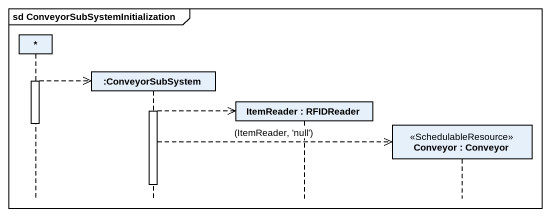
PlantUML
@startuml
mainframe sd ConveyorSubSystemInitialization
hide footbox
participant "*" as object1
participant ":ConveyorSubSystem" as ConveyorSubSystem
participant "ItemReader : RFIDReader" as ItemReader
participant "Conveyor : Conveyor" as Conveyor <<SchedulableResource>>

activate object1
object1 -->> ConveyorSubSystem **
activate ConveyorSubSystem
ConveyorSubSystem -->> ItemReader **
deactivate object1
ConveyorSubSystem -->> Conveyor ** : (ItemReader, 'null')
deactivate ConveyorSubSystem
@enduml
